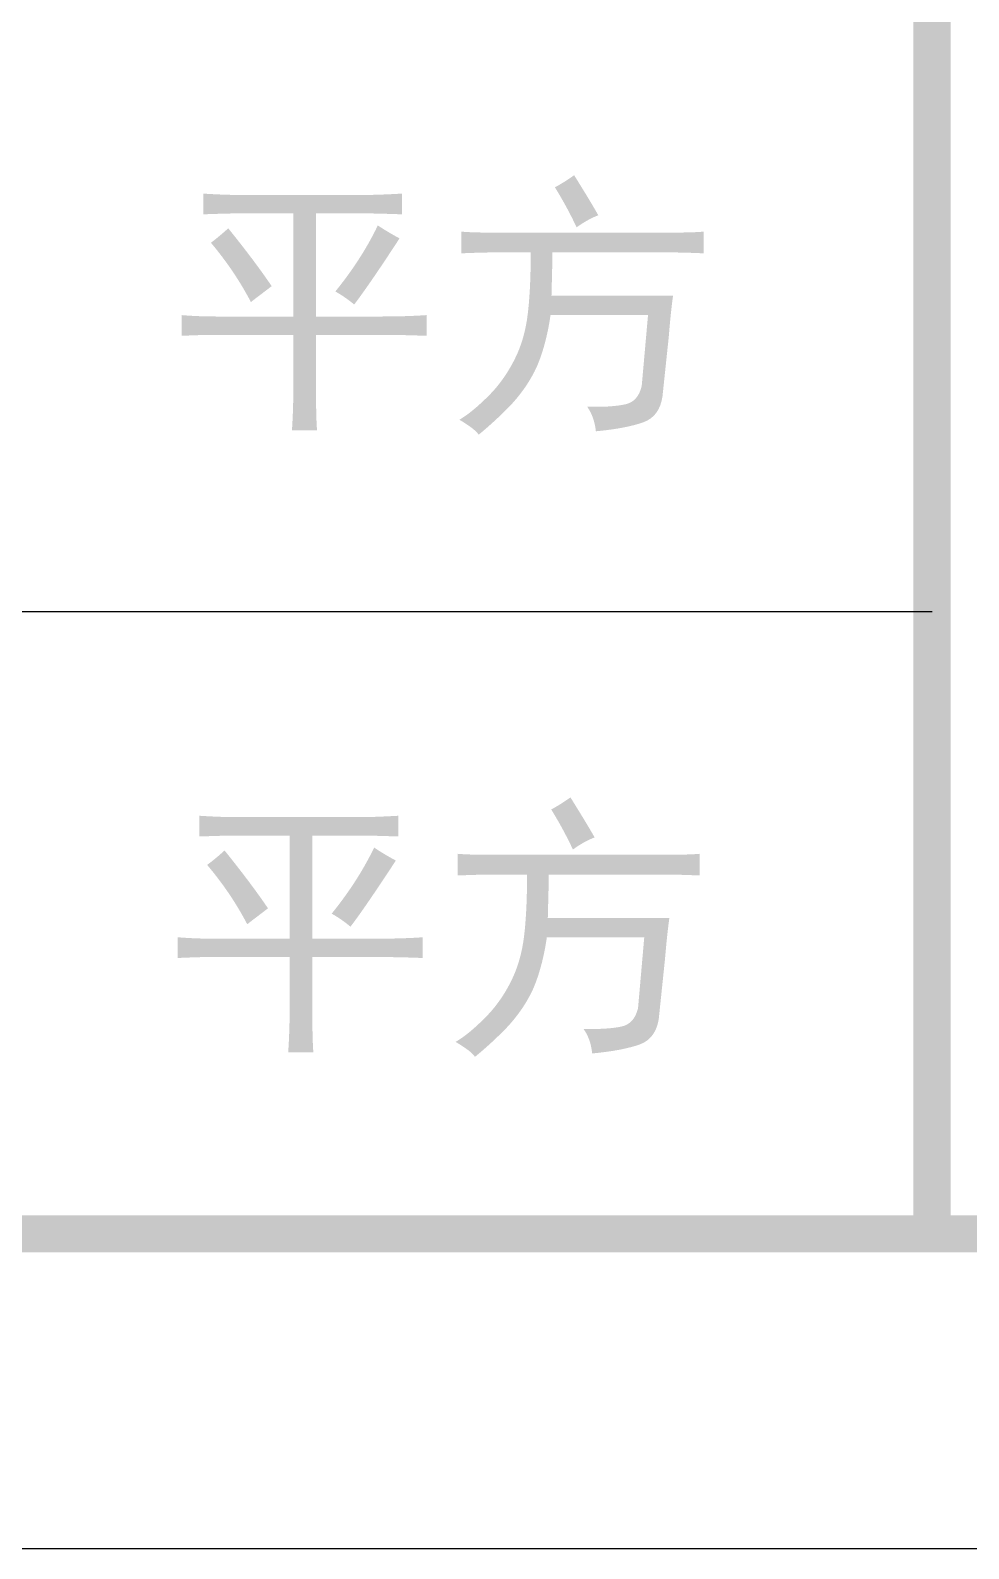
# Model space of a CAD drawing. Header units: inches. Extents: x 11 to 286, y 6 to 196.
# Drawn here: x 244.22 to 254.94, y 5.64 to 23 of the extents above; entities that cross this region are included whole.
import ezdxf

# ---------------------------------------------------------------- set-up
doc = ezdxf.new("R2010")
doc.units = ezdxf.units.IN
doc.header["$MEASUREMENT"] = 0
doc.layers.add('PDF_几何图形', color=7, linetype='Continuous')
doc.layers.add('PDF_实体填充', color=7, linetype='Continuous', true_color=0xffffff)

msp = doc.modelspace()

# ---------------------------------------------------------------- hatches: boundary and pattern name
at = {"layer": 'PDF_实体填充', "transparency": 33554559}
h = msp.add_hatch(color=7, dxfattribs=at)
h.paths.add_polyline_path([(254.734, 9.031), (254.31, 9.454), (14.661, 9.031)], flags=0)
h.paths.add_polyline_path([(254.31, 9.454), (14.661, 9.031), (15.085, 9.454)], flags=0)
h.paths.add_polyline_path([(14.661, 9.031), (15.085, 9.454), (14.661, 191.445)], flags=0)
h.paths.add_polyline_path([(15.085, 9.454), (14.661, 191.445), (15.085, 191.022)], flags=0)
h.paths.add_polyline_path([(14.661, 191.445), (15.085, 191.022), (254.734, 191.445)], flags=0)
h.paths.add_polyline_path([(15.085, 191.022), (254.734, 191.445), (254.31, 191.022)], flags=0)
h.paths.add_polyline_path([(254.734, 191.445), (254.31, 191.022), (254.734, 9.031)], flags=0)
h.paths.add_polyline_path([(254.31, 191.022), (254.734, 9.031), (254.31, 9.454), (254.31, 191.022)], flags=0)
h = msp.add_hatch(color=7, dxfattribs=at)
h.paths.add_polyline_path([(254.31, 191.445), (254.734, 191.022), (282.716, 191.445)], flags=0)
h.paths.add_polyline_path([(254.734, 191.022), (282.716, 191.445), (282.335, 191.022)], flags=0)
h.paths.add_polyline_path([(282.716, 191.445), (282.335, 191.022), (282.716, 9.031)], flags=0)
h.paths.add_polyline_path([(282.335, 191.022), (282.716, 9.031), (282.335, 9.454)], flags=0)
h.paths.add_polyline_path([(282.716, 9.031), (282.335, 9.454), (254.31, 9.031)], flags=0)
h.paths.add_polyline_path([(282.335, 9.454), (254.31, 9.031), (254.734, 9.454)], flags=0)
h.paths.add_polyline_path([(254.31, 9.031), (254.734, 9.454), (254.31, 191.445)], flags=0)
h.paths.add_polyline_path([(254.734, 9.454), (254.31, 191.445), (254.734, 191.022), (254.734, 9.454)], flags=0)
h = msp.add_hatch(color=7, dxfattribs=at)
edge = h.paths.add_edge_path(flags=0)
edge.add_spline(control_points=[(249.144, 20.699), (249.276, 20.688), (249.419, 20.688), (249.579, 20.688)], knot_values=[0, 0, 0, 0, 1, 1, 1, 1], degree=3, periodic=0)
edge.add_line((249.579, 20.688), (251.426, 20.688))
edge.add_spline(control_points=[(251.426, 20.688), (251.624, 20.688), (251.784, 20.688), (251.911, 20.699)], knot_values=[0, 0, 0, 0, 1, 1, 1, 1], degree=3, periodic=0)
edge.add_line((251.911, 20.699), (251.911, 20.451))
edge.add_spline(control_points=[(251.911, 20.451), (251.8, 20.456), (251.652, 20.462), (251.464, 20.462)], knot_values=[0, 0, 0, 0, 1, 1, 1, 1], degree=3, periodic=0)
edge.add_line((251.464, 20.462), (250.185, 20.462))
edge.add_spline(control_points=[(250.185, 20.462), (250.185, 20.368), (250.18, 20.203), (250.174, 19.966)], knot_values=[0, 0, 0, 0, 1, 1, 1, 1], degree=3, periodic=0)
edge.add_line((250.174, 19.966), (251.563, 19.966))
edge.add_spline(control_points=[(251.563, 19.966), (251.547, 19.855), (251.53, 19.701), (251.514, 19.497)], knot_values=[0, 0, 0, 0, 1, 1, 1, 1], degree=3, periodic=0)
edge.add_line((251.514, 19.497), (251.442, 18.814))
edge.add_spline(control_points=[(251.442, 18.814), (251.42, 18.665), (251.348, 18.566), (251.227, 18.521)], knot_values=[0, 0, 0, 0, 1, 1, 1, 1], degree=3, periodic=0)
edge.add_spline(control_points=[(251.227, 18.521), (251.106, 18.477), (250.924, 18.439), (250.681, 18.417)], knot_values=[0, 0, 0, 0, 1, 1, 1, 1], degree=3, periodic=0)
edge.add_spline(control_points=[(250.681, 18.417), (250.67, 18.527), (250.637, 18.621), (250.582, 18.698)], knot_values=[0, 0, 0, 0, 1, 1, 1, 1], degree=3, periodic=0)
edge.add_spline(control_points=[(250.582, 18.698), (250.77, 18.692), (250.918, 18.703), (251.018, 18.725)], knot_values=[0, 0, 0, 0, 1, 1, 1, 1], degree=3, periodic=0)
edge.add_spline(control_points=[(251.018, 18.725), (251.117, 18.747), (251.178, 18.819), (251.205, 18.935)], knot_values=[0, 0, 0, 0, 1, 1, 1, 1], degree=3, periodic=0)
edge.add_line((251.205, 18.935), (251.277, 19.745))
edge.add_line((251.277, 19.745), (250.163, 19.745))
edge.add_spline(control_points=[(250.163, 19.745), (250.13, 19.514), (250.075, 19.315), (250.009, 19.161)], knot_values=[0, 0, 0, 0, 1, 1, 1, 1], degree=3, periodic=0)
edge.add_spline(control_points=[(250.009, 19.161), (249.937, 19.001), (249.838, 18.858), (249.717, 18.725)], knot_values=[0, 0, 0, 0, 1, 1, 1, 1], degree=3, periodic=0)
edge.add_spline(control_points=[(249.717, 18.725), (249.59, 18.593), (249.463, 18.477), (249.342, 18.378)], knot_values=[0, 0, 0, 0, 1, 1, 1, 1], degree=3, periodic=0)
edge.add_spline(control_points=[(249.342, 18.378), (249.309, 18.428), (249.232, 18.483), (249.122, 18.549)], knot_values=[0, 0, 0, 0, 1, 1, 1, 1], degree=3, periodic=0)
edge.add_spline(control_points=[(249.122, 18.549), (249.226, 18.61), (249.336, 18.703), (249.458, 18.825)], knot_values=[0, 0, 0, 0, 1, 1, 1, 1], degree=3, periodic=0)
edge.add_spline(control_points=[(249.458, 18.825), (249.579, 18.946), (249.678, 19.089), (249.755, 19.244)], knot_values=[0, 0, 0, 0, 1, 1, 1, 1], degree=3, periodic=0)
edge.add_spline(control_points=[(249.755, 19.244), (249.833, 19.398), (249.882, 19.574), (249.904, 19.767)], knot_values=[0, 0, 0, 0, 1, 1, 1, 1], degree=3, periodic=0)
edge.add_spline(control_points=[(249.904, 19.767), (249.926, 19.955), (249.937, 20.186), (249.937, 20.462)], knot_values=[0, 0, 0, 0, 1, 1, 1, 1], degree=3, periodic=0)
edge.add_line((249.937, 20.462), (249.59, 20.462))
edge.add_spline(control_points=[(249.59, 20.462), (249.408, 20.462), (249.259, 20.456), (249.144, 20.451)], knot_values=[0, 0, 0, 0, 1, 1, 1, 1], degree=3, periodic=0)
edge.add_line((249.144, 20.451), (249.144, 20.699))
edge = h.paths.add_edge_path(flags=0)
edge.add_spline(control_points=[(250.461, 20.748), (250.384, 20.914), (250.301, 21.063), (250.213, 21.206)], knot_values=[0, 0, 0, 0, 1, 1, 1, 1], degree=3, periodic=0)
edge.add_spline(control_points=[(250.213, 21.206), (250.285, 21.244), (250.356, 21.289), (250.433, 21.344)], knot_values=[0, 0, 0, 0, 1, 1, 1, 1], degree=3, periodic=0)
edge.add_spline(control_points=[(250.433, 21.344), (250.522, 21.2), (250.615, 21.052), (250.709, 20.886)], knot_values=[0, 0, 0, 0, 1, 1, 1, 1], degree=3, periodic=0)
edge.add_spline(control_points=[(250.709, 20.886), (250.621, 20.853), (250.538, 20.804), (250.461, 20.748)], knot_values=[0, 0, 0, 0, 1, 1, 1, 1], degree=3, periodic=0)
edge.add_line((250.461, 20.748), (250.461, 20.748))
h = msp.add_hatch(color=7, dxfattribs=at)
edge = h.paths.add_edge_path(flags=0)
edge.add_spline(control_points=[(248.003, 21.118), (248.124, 21.118), (248.278, 21.123), (248.466, 21.134)], knot_values=[0, 0, 0, 0, 1, 1, 1, 1], degree=3, periodic=0)
edge.add_line((248.466, 21.134), (248.466, 20.897))
edge.add_spline(control_points=[(248.466, 20.897), (248.289, 20.903), (248.135, 20.908), (248.003, 20.908)], knot_values=[0, 0, 0, 0, 1, 1, 1, 1], degree=3, periodic=0)
edge.add_line((248.003, 20.908), (247.484, 20.908))
edge.add_line((247.484, 20.908), (247.484, 19.729))
edge.add_line((247.484, 19.729), (248.24, 19.729))
edge.add_spline(control_points=[(248.24, 19.729), (248.421, 19.729), (248.592, 19.734), (248.747, 19.745)], knot_values=[0, 0, 0, 0, 1, 1, 1, 1], degree=3, periodic=0)
edge.add_line((248.747, 19.745), (248.747, 19.508))
edge.add_spline(control_points=[(248.747, 19.508), (248.592, 19.514), (248.421, 19.519), (248.24, 19.519)], knot_values=[0, 0, 0, 0, 1, 1, 1, 1], degree=3, periodic=0)
edge.add_line((248.24, 19.519), (247.484, 19.519))
edge.add_line((247.484, 19.519), (247.484, 18.951))
edge.add_spline(control_points=[(247.484, 18.951), (247.484, 18.764), (247.484, 18.593), (247.495, 18.428)], knot_values=[0, 0, 0, 0, 1, 1, 1, 1], degree=3, periodic=0)
edge.add_line((247.495, 18.428), (247.209, 18.428))
edge.add_spline(control_points=[(247.209, 18.428), (247.22, 18.593), (247.225, 18.764), (247.225, 18.951)], knot_values=[0, 0, 0, 0, 1, 1, 1, 1], degree=3, periodic=0)
edge.add_line((247.225, 18.951), (247.225, 19.519))
edge.add_line((247.225, 19.519), (246.316, 19.519))
edge.add_spline(control_points=[(246.316, 19.519), (246.2, 19.519), (246.079, 19.514), (245.947, 19.508)], knot_values=[0, 0, 0, 0, 1, 1, 1, 1], degree=3, periodic=0)
edge.add_line((245.947, 19.508), (245.947, 19.745))
edge.add_spline(control_points=[(245.947, 19.745), (246.079, 19.734), (246.211, 19.729), (246.343, 19.729)], knot_values=[0, 0, 0, 0, 1, 1, 1, 1], degree=3, periodic=0)
edge.add_line((246.343, 19.729), (247.225, 19.729))
edge.add_line((247.225, 19.729), (247.225, 20.908))
edge.add_line((247.225, 20.908), (246.641, 20.908))
edge.add_spline(control_points=[(246.641, 20.908), (246.514, 20.908), (246.365, 20.903), (246.195, 20.897)], knot_values=[0, 0, 0, 0, 1, 1, 1, 1], degree=3, periodic=0)
edge.add_line((246.195, 20.897), (246.195, 21.134))
edge.add_spline(control_points=[(246.195, 21.134), (246.365, 21.123), (246.509, 21.118), (246.63, 21.118)], knot_values=[0, 0, 0, 0, 1, 1, 1, 1], degree=3, periodic=0)
edge.add_line((246.63, 21.118), (248.003, 21.118))
edge = h.paths.add_edge_path(flags=0)
edge.add_spline(control_points=[(247.705, 20.015), (247.892, 20.247), (248.058, 20.495), (248.19, 20.77)], knot_values=[0, 0, 0, 0, 1, 1, 1, 1], degree=3, periodic=0)
edge.add_spline(control_points=[(248.19, 20.77), (248.273, 20.715), (248.355, 20.666), (248.438, 20.622)], knot_values=[0, 0, 0, 0, 1, 1, 1, 1], degree=3, periodic=0)
edge.add_spline(control_points=[(248.438, 20.622), (248.229, 20.302), (248.058, 20.048), (247.92, 19.866)], knot_values=[0, 0, 0, 0, 1, 1, 1, 1], degree=3, periodic=0)
edge.add_spline(control_points=[(247.92, 19.866), (247.854, 19.922), (247.782, 19.971), (247.705, 20.015)], knot_values=[0, 0, 0, 0, 1, 1, 1, 1], degree=3, periodic=0)
edge.add_line((247.705, 20.015), (247.705, 20.015))
edge = h.paths.add_edge_path(flags=0)
edge.add_spline(control_points=[(246.74, 19.894), (246.613, 20.137), (246.459, 20.363), (246.283, 20.572)], knot_values=[0, 0, 0, 0, 1, 1, 1, 1], degree=3, periodic=0)
edge.add_spline(control_points=[(246.283, 20.572), (246.349, 20.622), (246.415, 20.677), (246.481, 20.737)], knot_values=[0, 0, 0, 0, 1, 1, 1, 1], degree=3, periodic=0)
edge.add_spline(control_points=[(246.481, 20.737), (246.685, 20.484), (246.851, 20.263), (246.977, 20.076)], knot_values=[0, 0, 0, 0, 1, 1, 1, 1], degree=3, periodic=0)
edge.add_spline(control_points=[(246.977, 20.076), (246.878, 19.999), (246.795, 19.938), (246.74, 19.894)], knot_values=[0, 0, 0, 0, 1, 1, 1, 1], degree=3, periodic=0)
edge.add_line((246.74, 19.894), (246.74, 19.894))
h = msp.add_hatch(color=7, dxfattribs=at)
edge = h.paths.add_edge_path(flags=0)
edge.add_spline(control_points=[(249.101, 13.587), (249.234, 13.576), (249.377, 13.576), (249.537, 13.576)], knot_values=[0, 0, 0, 0, 1, 1, 1, 1], degree=3, periodic=0)
edge.add_line((249.537, 13.576), (251.383, 13.576))
edge.add_spline(control_points=[(251.383, 13.576), (251.582, 13.576), (251.742, 13.576), (251.868, 13.587)], knot_values=[0, 0, 0, 0, 1, 1, 1, 1], degree=3, periodic=0)
edge.add_line((251.868, 13.587), (251.868, 13.339))
edge.add_spline(control_points=[(251.868, 13.339), (251.758, 13.344), (251.609, 13.35), (251.422, 13.35)], knot_values=[0, 0, 0, 0, 1, 1, 1, 1], degree=3, periodic=0)
edge.add_line((251.422, 13.35), (250.143, 13.35))
edge.add_spline(control_points=[(250.143, 13.35), (250.143, 13.256), (250.138, 13.091), (250.132, 12.854)], knot_values=[0, 0, 0, 0, 1, 1, 1, 1], degree=3, periodic=0)
edge.add_line((250.132, 12.854), (251.521, 12.854))
edge.add_spline(control_points=[(251.521, 12.854), (251.505, 12.743), (251.488, 12.589), (251.471, 12.385)], knot_values=[0, 0, 0, 0, 1, 1, 1, 1], degree=3, periodic=0)
edge.add_line((251.471, 12.385), (251.4, 11.702))
edge.add_spline(control_points=[(251.4, 11.702), (251.378, 11.553), (251.306, 11.454), (251.185, 11.409)], knot_values=[0, 0, 0, 0, 1, 1, 1, 1], degree=3, periodic=0)
edge.add_spline(control_points=[(251.185, 11.409), (251.064, 11.365), (250.882, 11.327), (250.639, 11.305)], knot_values=[0, 0, 0, 0, 1, 1, 1, 1], degree=3, periodic=0)
edge.add_spline(control_points=[(250.639, 11.305), (250.628, 11.415), (250.595, 11.509), (250.54, 11.586)], knot_values=[0, 0, 0, 0, 1, 1, 1, 1], degree=3, periodic=0)
edge.add_spline(control_points=[(250.54, 11.586), (250.727, 11.58), (250.876, 11.591), (250.975, 11.613)], knot_values=[0, 0, 0, 0, 1, 1, 1, 1], degree=3, periodic=0)
edge.add_spline(control_points=[(250.975, 11.613), (251.075, 11.635), (251.135, 11.707), (251.163, 11.823)], knot_values=[0, 0, 0, 0, 1, 1, 1, 1], degree=3, periodic=0)
edge.add_line((251.163, 11.823), (251.234, 12.633))
edge.add_line((251.234, 12.633), (250.121, 12.633))
edge.add_spline(control_points=[(250.121, 12.633), (250.088, 12.402), (250.033, 12.203), (249.967, 12.049)], knot_values=[0, 0, 0, 0, 1, 1, 1, 1], degree=3, periodic=0)
edge.add_spline(control_points=[(249.967, 12.049), (249.895, 11.889), (249.796, 11.746), (249.675, 11.613)], knot_values=[0, 0, 0, 0, 1, 1, 1, 1], degree=3, periodic=0)
edge.add_spline(control_points=[(249.675, 11.613), (249.548, 11.481), (249.421, 11.365), (249.3, 11.266)], knot_values=[0, 0, 0, 0, 1, 1, 1, 1], degree=3, periodic=0)
edge.add_spline(control_points=[(249.3, 11.266), (249.267, 11.316), (249.189, 11.371), (249.079, 11.437)], knot_values=[0, 0, 0, 0, 1, 1, 1, 1], degree=3, periodic=0)
edge.add_spline(control_points=[(249.079, 11.437), (249.184, 11.498), (249.294, 11.591), (249.415, 11.713)], knot_values=[0, 0, 0, 0, 1, 1, 1, 1], degree=3, periodic=0)
edge.add_spline(control_points=[(249.415, 11.713), (249.537, 11.834), (249.636, 11.977), (249.713, 12.132)], knot_values=[0, 0, 0, 0, 1, 1, 1, 1], degree=3, periodic=0)
edge.add_spline(control_points=[(249.713, 12.132), (249.79, 12.286), (249.84, 12.462), (249.862, 12.655)], knot_values=[0, 0, 0, 0, 1, 1, 1, 1], degree=3, periodic=0)
edge.add_spline(control_points=[(249.862, 12.655), (249.884, 12.843), (249.895, 13.074), (249.895, 13.35)], knot_values=[0, 0, 0, 0, 1, 1, 1, 1], degree=3, periodic=0)
edge.add_line((249.895, 13.35), (249.548, 13.35))
edge.add_spline(control_points=[(249.548, 13.35), (249.366, 13.35), (249.217, 13.344), (249.101, 13.339)], knot_values=[0, 0, 0, 0, 1, 1, 1, 1], degree=3, periodic=0)
edge.add_line((249.101, 13.339), (249.101, 13.587))
edge = h.paths.add_edge_path(flags=0)
edge.add_spline(control_points=[(250.419, 13.636), (250.341, 13.802), (250.259, 13.951), (250.171, 14.094)], knot_values=[0, 0, 0, 0, 1, 1, 1, 1], degree=3, periodic=0)
edge.add_spline(control_points=[(250.171, 14.094), (250.242, 14.132), (250.314, 14.177), (250.391, 14.232)], knot_values=[0, 0, 0, 0, 1, 1, 1, 1], degree=3, periodic=0)
edge.add_spline(control_points=[(250.391, 14.232), (250.479, 14.088), (250.573, 13.94), (250.667, 13.774)], knot_values=[0, 0, 0, 0, 1, 1, 1, 1], degree=3, periodic=0)
edge.add_spline(control_points=[(250.667, 13.774), (250.578, 13.741), (250.496, 13.692), (250.419, 13.636)], knot_values=[0, 0, 0, 0, 1, 1, 1, 1], degree=3, periodic=0)
edge.add_line((250.419, 13.636), (250.419, 13.636))
h = msp.add_hatch(color=7, dxfattribs=at)
edge = h.paths.add_edge_path(flags=0)
edge.add_spline(control_points=[(247.96, 14.006), (248.081, 14.006), (248.236, 14.011), (248.423, 14.022)], knot_values=[0, 0, 0, 0, 1, 1, 1, 1], degree=3, periodic=0)
edge.add_line((248.423, 14.022), (248.423, 13.785))
edge.add_spline(control_points=[(248.423, 13.785), (248.247, 13.791), (248.093, 13.796), (247.96, 13.796)], knot_values=[0, 0, 0, 0, 1, 1, 1, 1], degree=3, periodic=0)
edge.add_line((247.96, 13.796), (247.442, 13.796))
edge.add_line((247.442, 13.796), (247.442, 12.617))
edge.add_line((247.442, 12.617), (248.197, 12.617))
edge.add_spline(control_points=[(248.197, 12.617), (248.379, 12.617), (248.55, 12.622), (248.704, 12.633)], knot_values=[0, 0, 0, 0, 1, 1, 1, 1], degree=3, periodic=0)
edge.add_line((248.704, 12.633), (248.704, 12.396))
edge.add_spline(control_points=[(248.704, 12.396), (248.55, 12.402), (248.379, 12.407), (248.197, 12.407)], knot_values=[0, 0, 0, 0, 1, 1, 1, 1], degree=3, periodic=0)
edge.add_line((248.197, 12.407), (247.442, 12.407))
edge.add_line((247.442, 12.407), (247.442, 11.839))
edge.add_spline(control_points=[(247.442, 11.839), (247.442, 11.652), (247.442, 11.481), (247.453, 11.316)], knot_values=[0, 0, 0, 0, 1, 1, 1, 1], degree=3, periodic=0)
edge.add_line((247.453, 11.316), (247.166, 11.316))
edge.add_spline(control_points=[(247.166, 11.316), (247.177, 11.481), (247.183, 11.652), (247.183, 11.839)], knot_values=[0, 0, 0, 0, 1, 1, 1, 1], degree=3, periodic=0)
edge.add_line((247.183, 11.839), (247.183, 12.407))
edge.add_line((247.183, 12.407), (246.274, 12.407))
edge.add_spline(control_points=[(246.274, 12.407), (246.158, 12.407), (246.036, 12.402), (245.904, 12.396)], knot_values=[0, 0, 0, 0, 1, 1, 1, 1], degree=3, periodic=0)
edge.add_line((245.904, 12.396), (245.904, 12.633))
edge.add_spline(control_points=[(245.904, 12.633), (246.036, 12.622), (246.169, 12.617), (246.301, 12.617)], knot_values=[0, 0, 0, 0, 1, 1, 1, 1], degree=3, periodic=0)
edge.add_line((246.301, 12.617), (247.183, 12.617))
edge.add_line((247.183, 12.617), (247.183, 13.796))
edge.add_line((247.183, 13.796), (246.599, 13.796))
edge.add_spline(control_points=[(246.599, 13.796), (246.472, 13.796), (246.323, 13.791), (246.152, 13.785)], knot_values=[0, 0, 0, 0, 1, 1, 1, 1], degree=3, periodic=0)
edge.add_line((246.152, 13.785), (246.152, 14.022))
edge.add_spline(control_points=[(246.152, 14.022), (246.323, 14.011), (246.466, 14.006), (246.588, 14.006)], knot_values=[0, 0, 0, 0, 1, 1, 1, 1], degree=3, periodic=0)
edge.add_line((246.588, 14.006), (247.96, 14.006))
edge = h.paths.add_edge_path(flags=0)
edge.add_spline(control_points=[(247.663, 12.903), (247.85, 13.135), (248.015, 13.383), (248.148, 13.658)], knot_values=[0, 0, 0, 0, 1, 1, 1, 1], degree=3, periodic=0)
edge.add_spline(control_points=[(248.148, 13.658), (248.23, 13.603), (248.313, 13.554), (248.396, 13.51)], knot_values=[0, 0, 0, 0, 1, 1, 1, 1], degree=3, periodic=0)
edge.add_spline(control_points=[(248.396, 13.51), (248.186, 13.19), (248.015, 12.936), (247.878, 12.754)], knot_values=[0, 0, 0, 0, 1, 1, 1, 1], degree=3, periodic=0)
edge.add_spline(control_points=[(247.878, 12.754), (247.811, 12.81), (247.74, 12.859), (247.663, 12.903)], knot_values=[0, 0, 0, 0, 1, 1, 1, 1], degree=3, periodic=0)
edge.add_line((247.663, 12.903), (247.663, 12.903))
edge = h.paths.add_edge_path(flags=0)
edge.add_spline(control_points=[(246.698, 12.782), (246.571, 13.025), (246.417, 13.251), (246.24, 13.46)], knot_values=[0, 0, 0, 0, 1, 1, 1, 1], degree=3, periodic=0)
edge.add_spline(control_points=[(246.24, 13.46), (246.307, 13.51), (246.373, 13.565), (246.439, 13.625)], knot_values=[0, 0, 0, 0, 1, 1, 1, 1], degree=3, periodic=0)
edge.add_spline(control_points=[(246.439, 13.625), (246.643, 13.372), (246.808, 13.151), (246.935, 12.964)], knot_values=[0, 0, 0, 0, 1, 1, 1, 1], degree=3, periodic=0)
edge.add_spline(control_points=[(246.935, 12.964), (246.836, 12.887), (246.753, 12.826), (246.698, 12.782)], knot_values=[0, 0, 0, 0, 1, 1, 1, 1], degree=3, periodic=0)
edge.add_line((246.698, 12.782), (246.698, 12.782))

# ---------------------------------------------------------------- linework, layer by layer
at = {"layer": 'PDF_几何图形'}
msp.add_line((221.714, 16.355), (254.522, 16.355), dxfattribs=at)
msp.add_lwpolyline([(10.767, 196.06), (286.103, 196.06), (286.103, 5.644), (10.767, 5.644)], close=True, dxfattribs=at)

doc.saveas('drawing.dxf')
